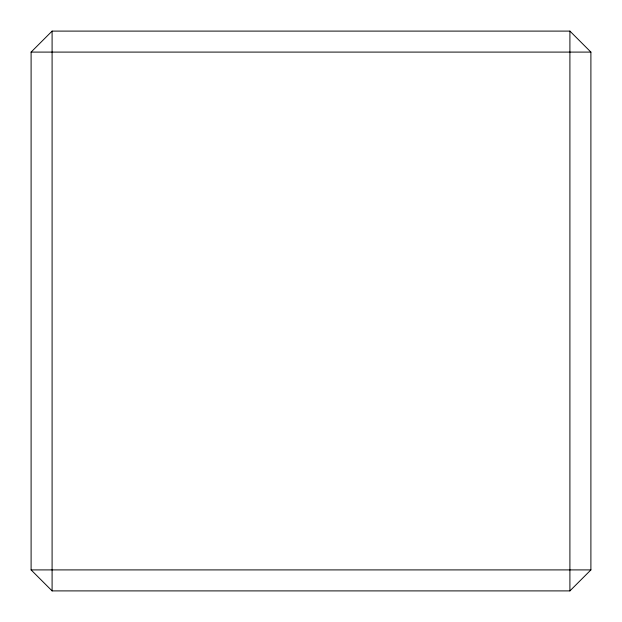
<?xml version="1.0" encoding="UTF-8"?>
<svg xmlns="http://www.w3.org/2000/svg" width="622" height="622" viewBox="0 0 622 622"><rect width="100%" height="100%" fill="white"/><g stroke="black" fill="none" stroke-linecap="round" stroke-linejoin="round"><path stroke-width="0.93" d="M31.1 52.093L52.093 31.1L569.908 31.1L590.9 52.093L590.9 569.908L569.908 590.9L52.093 590.9L31.1 569.908L31.1 52.093L590.9 52.093M31.1 569.908L590.9 569.908M569.908 31.1L569.908 590.9M52.093 31.1L52.093 590.9"/></g></svg>
